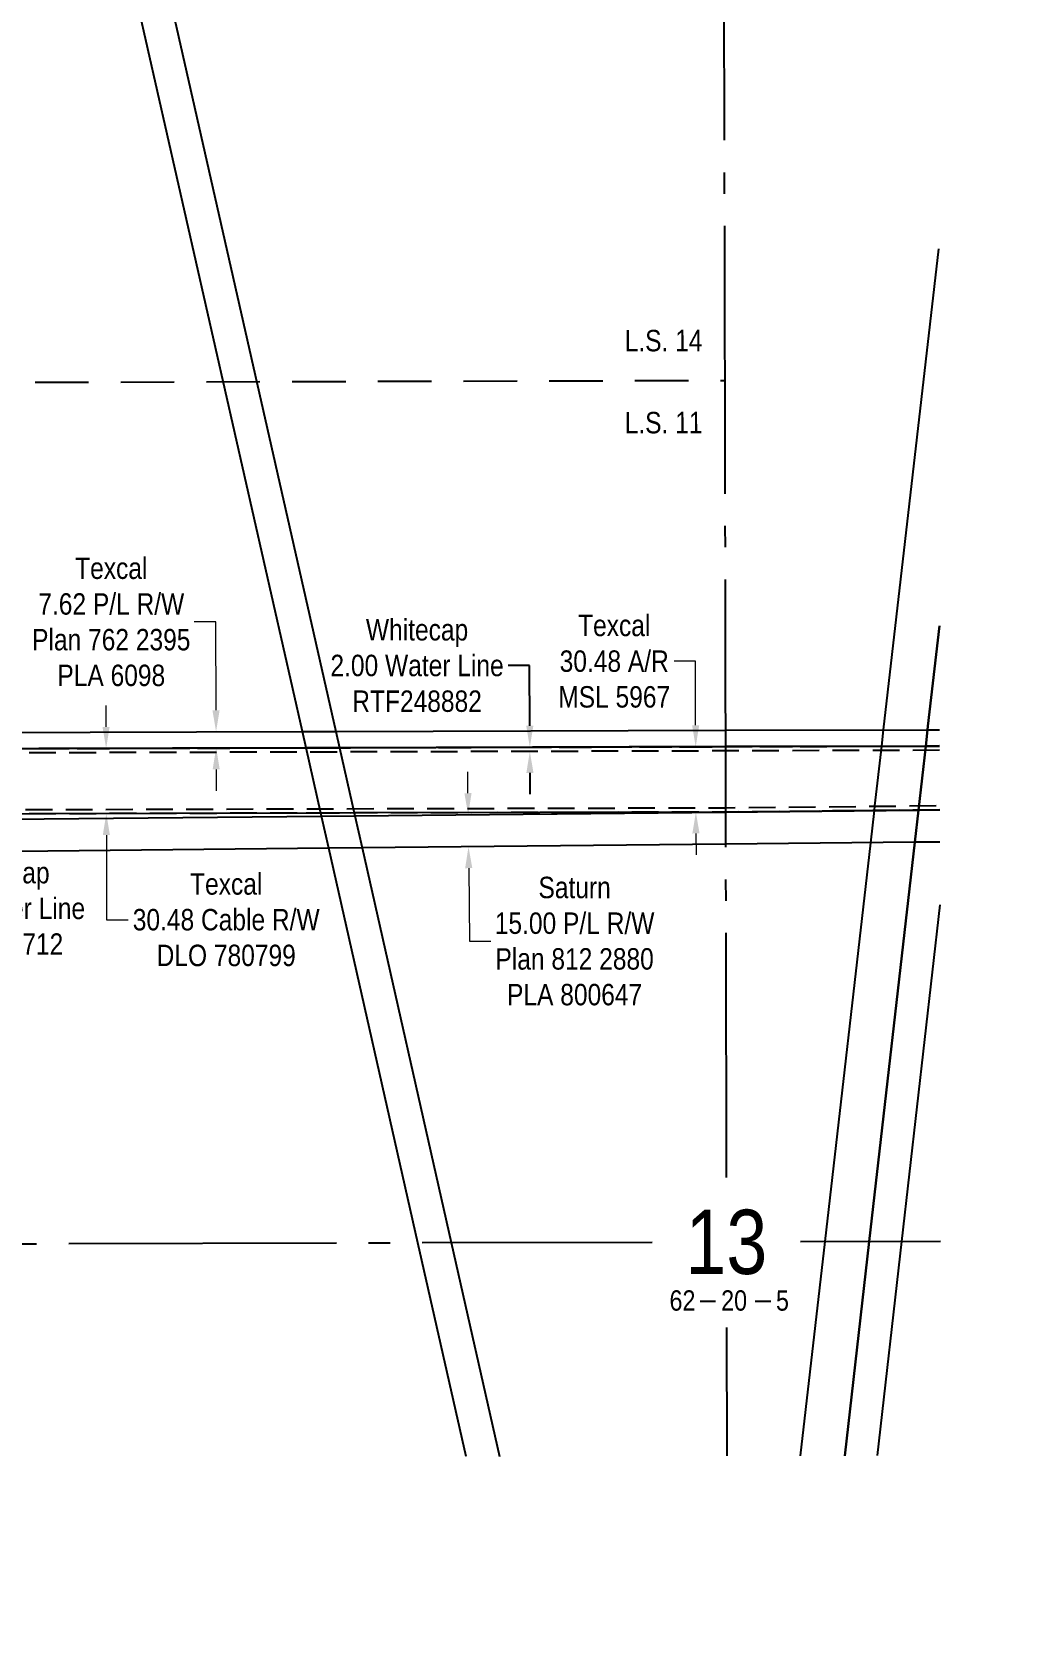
# Model space of a CAD drawing. Extents: x 506297 to 510567, y 6023715 to 6027460.
# Drawn here: x 508521 to 508981, y 6023755 to 6024507 of the extents above; entities that cross this region are included whole.
import ezdxf
from ezdxf.enums import TextEntityAlignment as Align

# ---------------------------------------------------------------- set-up
doc = ezdxf.new("R2010")
doc.units = 0
doc.header["$LTSCALE"] = 5
doc.header["$PDMODE"] = 34
doc.header["$PDSIZE"] = 0.05
for name, pattern in [('foc-ACCESSROAD', [3.75, 2.5, -1.25]), ('foc-LSD', [8, 5, -3]), ('foc-QUARTERLINE', [33, 25, -3, 2, -3])]:
    doc.linetypes.add(name, pattern=pattern)
doc.layers.get('Defpoints').update_dxf_attribs({"color": 9})
for name, color, linetype in [('10', 1, 'Continuous'), ('9', 3, 'Continuous'), ('C-RW', 13, 'Continuous'), ('F-AR', 190, 'foc-ACCESSROAD'), ('F-RW', 190, 'Continuous'), ('L-QSEC', 8, 'foc-QUARTERLINE'), ('L-SECLBL', 7, 'Continuous'), ('L-SECQ', 8, 'foc-QUARTERLINE'), ('L-SECTION-LSD', 7, 'foc-LSD'), ('P-TEMP-BLUE', 146, 'Continuous')]:
    doc.layers.add(name, color=color, linetype=linetype)
doc.layers.add('F-AR-T', color=190, linetype='Continuous', lineweight=9)
doc.layers.add('F-RW-T', color=190, linetype='Continuous', lineweight=9)
doc.styles.add('100L', font='ARIALN.TTF', dxfattribs={"height": 11})
doc.styles.add('80CG', font='ARIALN.TTF', dxfattribs={"height": 10})
doc.styles.add('80L', font='ARIALN.TTF', dxfattribs={"height": 10})
doc.styles.add('SIMPLEX', font='ARIALN.TTF')
doc.dimstyles.new('Compass 5 000', dxfattribs={"dimscale": 5, "dimtxt": 9, "dimasz": 2, "dimexe": 0.2, "dimexo": 0.0625, "dimgap": 0.5, "dimtad": 0, "dimtih": 1, "dimtoh": 1, "dimzin": 0, "dimdsep": 46, "dimtxsty": '80CG', "dimcen": 0.1, "dimse1": 1, "dimse2": 1, "dimclrd": 256, "dimclrt": 256, "dimaunit": 1, "dimadec": 4, "dimazin": 0, "dimtfac": 0.06, "dimtofl": 0, "dimtmove": 0, "dimatfit": 1, "dimfxl": 0.2, "dimtolj": 1, "dimtzin": 0, "dimlwd": -1, "dimarcsym": 0})

# ---------------------------------------------------------------- blocks, each defined once
blk = doc.blocks.new('L-SECLBL')
at = {"layer": '9', "color": 7}
for p, q in [((-5.08, -27.83), (-12.29, -27.83)), ((20.7, -27.83), (13.5, -27.83))]:
    blk.add_line(p, q, dxfattribs=at)
at = {"layer": '10', "color": 2, "style": 'SIMPLEX'}
blk.add_attdef('SEC', text='', height=30, dxfattribs=at).set_placement((0, 0), align=Align.MIDDLE)
at = {"layer": '10', "color": 5, "style": '80L'}
blk.add_attdef('RGE', text='', height=9.5, dxfattribs=at).set_placement((3.62, -27.37), align=Align.MIDDLE_CENTER)
blk.add_attdef('TWP', text='', height=9.5, dxfattribs=at).set_placement((-14.43, -27.37), align=Align.MIDDLE_RIGHT)
blk.add_attdef('MER', text='', height=9.5, dxfattribs=at).set_placement((23.17, -27.37), align=Align.MIDDLE_LEFT)
blk = doc.blocks.new('*D716')
at = {"layer": 'Defpoints', "color": 0, "transparency": 16777216}
for p in [(508567.61, 6024172.75), (508555.7, 6024142.24), (508567.7, 6024142.27)]:
    blk.add_point(p, dxfattribs=at)
at = {"layer": 'F-RW-T', "transparency": 16777216}
for p, q in [((508555.59, 6024182.72), (508555.56, 6024192.72)), ((508555.72, 6024132.24), (508555.83, 6024092.69)), ((508555.83, 6024092.69), (508565.83, 6024092.69))]:
    blk.add_line(p, q, dxfattribs=at)
for points in [[(508557.25, 6024182.73), (508553.92, 6024182.72), (508555.61, 6024172.72)], [(508557.39, 6024132.24), (508554.06, 6024132.23), (508555.7, 6024142.24)]]:
    blk.add_solid(points, dxfattribs=at)
at = {"layer": 'F-RW-T', "transparency": 16777216, "insert": (508611.66, 6024092.69), "char_height": 10, "attachment_point": 5, "style": '80CG'}
blk.add_mtext('\\A1;Texcal\\P30.48 Cable R/W\\PDLO 780799', dxfattribs=at)
blk = doc.blocks.new('*D722')
at = {"layer": 'Defpoints', "color": 0, "transparency": 16777216}
for p in [(508736.58, 6024173.22), (508830.79, 6024173.48), (508736.66, 6024142.72)]:
    blk.add_point(p, dxfattribs=at)
at = {"layer": 'F-AR-T', "transparency": 16777216}
for p, q in [((508830.68, 6024213.36), (508820.68, 6024213.36)), ((508830.76, 6024183.48), (508830.68, 6024213.36)), ((508830.9, 6024132.98), (508830.93, 6024122.98))]:
    blk.add_line(p, q, dxfattribs=at)
for points in [[(508832.43, 6024183.49), (508829.1, 6024183.48), (508830.79, 6024173.48)], [(508832.57, 6024132.99), (508829.24, 6024132.98), (508830.87, 6024142.98)]]:
    blk.add_solid(points, dxfattribs=at)
at = {"layer": 'F-AR-T', "transparency": 16777216, "insert": (508792.76, 6024213.36), "char_height": 10, "attachment_point": 5, "style": '80CG'}
blk.add_mtext('\\A1;Texcal\\P30.48 A/R\\PMSL 5967', dxfattribs=at)
blk = doc.blocks.new('*D725')
at = {"layer": 'Defpoints', "color": 0, "transparency": 16777216}
for p in [(508598.22, 6024180.45), (508606.93, 6024180.47), (508598.24, 6024172.84)]:
    blk.add_point(p, dxfattribs=at)
at = {"layer": 'F-RW-T', "transparency": 16777216}
for p, q in [((508606.78, 6024231.72), (508596.78, 6024231.72)), ((508606.9, 6024190.47), (508606.78, 6024231.72)), ((508606.99, 6024162.86), (508607.01, 6024152.86))]:
    blk.add_line(p, q, dxfattribs=at)
for points in [[(508608.57, 6024190.48), (508605.24, 6024190.47), (508606.93, 6024180.47)], [(508608.65, 6024162.87), (508605.32, 6024162.86), (508606.96, 6024172.86)]]:
    blk.add_solid(points, dxfattribs=at)
at = {"layer": 'F-RW-T', "transparency": 16777216, "insert": (508558.02, 6024231.72), "char_height": 10, "attachment_point": 5, "style": '80CG'}
blk.add_mtext('\\A1;Texcal\\P7.62 P/L R/W\\PPlan 762 2395\\PPLA 6098', dxfattribs=at)
blk = doc.blocks.new('*D733')
at = {"layer": 'Defpoints', "color": 0, "transparency": 16777216}
for p in [(508751.81, 6024142.07), (508724.75, 6024126.81), (508751.96, 6024127.08)]:
    blk.add_point(p, dxfattribs=at)
at = {"layer": 'F-RW-T', "transparency": 16777216}
for p, q in [((508724.5, 6024151.8), (508724.4, 6024161.8)), ((508724.85, 6024116.81), (508725.19, 6024082.72)), ((508725.19, 6024082.72), (508735.19, 6024082.72))]:
    blk.add_line(p, q, dxfattribs=at)
for points in [[(508726.17, 6024151.82), (508722.83, 6024151.78), (508724.6, 6024141.8)], [(508726.52, 6024116.83), (508723.18, 6024116.79), (508724.75, 6024126.81)]]:
    blk.add_solid(points, dxfattribs=at)
at = {"layer": 'F-RW-T', "transparency": 16777216, "insert": (508774.27, 6024082.72), "char_height": 10, "attachment_point": 5, "style": '80CG'}
blk.add_mtext('\\A1;Saturn\\P15.00 P/L R/W\\PPlan 812 2880\\PPLA 800647', dxfattribs=at)
blk = doc.blocks.new('*D741')
at = {"layer": 'Defpoints', "color": 0, "transparency": 16777216}
for p in [(508476.05, 6024144.02), (508452.71, 6024141.95), (508476.06, 6024142.02)]:
    blk.add_point(p, dxfattribs=at)
at = {"layer": 'P-TEMP-BLUE', "transparency": 16777216}
for p, q in [((508452.68, 6024153.95), (508452.65, 6024163.95)), ((508452.74, 6024131.95), (508452.83, 6024097.97)), ((508452.83, 6024097.97), (508462.83, 6024097.97))]:
    blk.add_line(p, q, dxfattribs=at)
for points in [[(508454.34, 6024153.96), (508451.01, 6024153.95), (508452.7, 6024143.95)], [(508454.4, 6024131.96), (508451.07, 6024131.95), (508452.71, 6024141.95)]]:
    blk.add_solid(points, dxfattribs=at)
at = {"layer": 'P-TEMP-BLUE', "transparency": 16777216, "insert": (508505.36, 6024097.97), "char_height": 10, "attachment_point": 5, "style": '80CG'}
blk.add_mtext('\\A1;Whitecap\\P2.00 Water Line\\PRTF248712', dxfattribs=at)
blk = doc.blocks.new('*D742')
at = {"layer": 'Defpoints', "color": 0, "transparency": 16777216}
for p in [(508719.3, 6024173.17), (508753.38, 6024173.27), (508719.3, 6024171.17)]:
    blk.add_point(p, dxfattribs=at)
at = {"layer": 'P-TEMP-BLUE', "transparency": 16777216}
for p, q in [((508753.27, 6024211.34), (508743.27, 6024211.34)), ((508753.35, 6024183.27), (508753.27, 6024211.34)), ((508753.41, 6024161.27), (508753.44, 6024151.27))]:
    blk.add_line(p, q, dxfattribs=at)
for points in [[(508755.02, 6024183.27), (508751.68, 6024183.26), (508753.38, 6024173.27)], [(508755.08, 6024161.27), (508751.74, 6024161.26), (508753.38, 6024171.27)]]:
    blk.add_solid(points, dxfattribs=at)
at = {"layer": 'P-TEMP-BLUE', "transparency": 16777216, "insert": (508700.74, 6024211.34), "char_height": 10, "attachment_point": 5, "style": '80CG'}
blk.add_mtext('\\A1;Whitecap\\P2.00 Water Line\\PRTF248882', dxfattribs=at)

msp = doc.modelspace()

# ---------------------------------------------------------------- linework, layer by layer
at = {"layer": 'C-RW'}
for points in [[(508879.746, 6023842.539), (508891.186, 6023942.513), (508912.49, 6024128.693), (508914.207, 6024143.701), (508914.454, 6024145.853), (508917.644, 6024173.727), (508918.515, 6024181.338), (508944.2, 6024405.808)], [(508900.413, 6023842.578), (508911.803, 6023942.567), (508933.029, 6024128.899), (508934.738, 6024143.907), (508938.142, 6024173.787), (508939.008, 6024181.394), (508939.207, 6024183.137), (508944.541, 6024229.959)], [(508944.541, 6024229.954), (508939.207, 6024183.137), (508939.009, 6024181.394), (508938.142, 6024173.785), (508934.738, 6024143.907), (508933.029, 6024128.899), (508911.803, 6023942.567), (508900.413, 6023842.578)]]:
    msp.add_lwpolyline(points, dxfattribs=at)
at = {"layer": 'F-AR', "color": 160, "flags": 128}
for points in [[(508944.655, 6024171.814), (508844.655, 6024171.52), (508664.523, 6024171.02), (508648.917, 6024170.977), (508399.065, 6024170.294), (508384.037, 6024170.253), (508374.026, 6024170.199), (508357.105, 6024170.093), (508334.255, 6024169.958), (508330.401, 6024169.936), (508325.344, 6024169.906), (508325.303, 6024191.373), (508325.274, 6024206.436), (508325.246, 6024221.429), (508325.203, 6024243.985), (508325.184, 6024254.047), (508324.541, 6024591.095), (508324.521, 6024601.602), (508324.457, 6024635.043), (508324.152, 6024650.374), (508323.763, 6024669.91), (508323.454, 6024693.626), (508325.304, 6024745.22), (508325.661, 6024755.18), (508328.42, 6024785.892), (508332.275, 6024816.468), (508337.223, 6024846.887), (508343.258, 6024877.109), (508350.371, 6024907.095), (508357.077, 6024931.441), (508358.554, 6024936.806), (508358.963, 6024938.106), (508364.261, 6024954.957), (508367.797, 6024966.206), (508378.125, 6024995.386), (508415.15, 6024995.356), (508415.335, 6025021.422), (508388.251, 6025021.263), (508401.754, 6025052.156), (508415.102, 6025079.934), (508429.435, 6025107.216), (508444.738, 6025133.967), (508460.988, 6025160.152), (508478.167, 6025185.739), (508496.25, 6025210.694), (508515.215, 6025234.983), (508528.673, 6025251.068), (508533.635, 6025256.933), (508535.044, 6025258.584), (508547.092, 6025272.013), (508553.861, 6025279.432), (508555.701, 6025281.453), (508577.161, 6025303.566), (508599.403, 6025324.898), (508622.382, 6025345.409), (508674.075, 6025389.901), (508722.114, 6025431.25), (508727.891, 6025436.223), (508728.329, 6025436.599), (508740.336, 6025446.934), (508748.881, 6025454.289), (508792.433, 6025491.776), (508803.628, 6025478.749), (508807.535, 6025482.104), (508796.338, 6025495.137), (508841.155, 6025533.715), (508863.278, 6025552.756), (508977.567, 6025651.117)], [(508326.136, 6023754.797), (508325.397, 6024143.418), (508384.153, 6024143.763), (508648.989, 6024144.493), (508844.696, 6024145.001), (508944.703, 6024146.001)], [(508944.707, 6024144.002), (508844.709, 6024143.002), (508648.994, 6024142.494), (508384.161, 6024141.764), (508327.399, 6024141.431), (508328.135, 6023754.793)]]:
    msp.add_lwpolyline(points, dxfattribs=at)
at = {"layer": 'F-AR', "flags": 128}
msp.add_lwpolyline([(508944.707, 6024144.006), (508934.738, 6024143.907), (508844.709, 6024143.002), (508671.405, 6024142.553), (508664.602, 6024142.535), (508655.798, 6024142.512), (508648.994, 6024142.494), (508397.279, 6024141.798), (508384.161, 6024141.762), (508382.248, 6024141.755), (508372.233, 6024141.696), (508357.067, 6024141.607), (508334.217, 6024141.472), (508330.448, 6024141.447), (508327.399, 6024141.431), (508327.341, 6024171.918), (508330.39, 6024171.936), (508334.244, 6024171.958), (508357.093, 6024172.093), (508364.1, 6024172.17), (508374.014, 6024172.21), (508384.029, 6024172.253), (508399.06, 6024172.294), (508648.911, 6024172.977), (508664.518, 6024173.02), (508844.65, 6024173.52), (508938.142, 6024173.787), (508944.649, 6024173.823)], dxfattribs=at)
at = {"layer": 'F-RW'}
for points in [[(508723.664, 6023842.244), (508701.119, 6023941.99), (508659.493, 6024126.159), (508656.113, 6024141.117), (508655.798, 6024142.512), (508648.911, 6024172.977), (508647.191, 6024180.59), (508534.446, 6024678.6)], [(508549.814, 6024679.704), (508662.798, 6024180.632), (508664.518, 6024173.02), (508671.405, 6024142.553), (508671.694, 6024141.272), (508675.076, 6024126.314), (508716.726, 6023942.033), (508739.274, 6023842.274)], [(508944.649, 6024173.823), (508938.142, 6024173.787), (508844.65, 6024173.52), (508664.518, 6024173.02), (508648.911, 6024172.977), (508399.06, 6024172.294), (508384.029, 6024172.253), (508374.014, 6024172.21), (508364.1, 6024172.17), (508364.107, 6024179.81), (508374.462, 6024179.839), (508384.474, 6024179.867), (508399.477, 6024179.862), (508647.191, 6024180.59), (508662.798, 6024180.632), (508844.635, 6024181.134), (508939.008, 6024181.394), (508944.635, 6024181.41)], [(508397.088, 6024138.524), (508656.113, 6024141.117), (508671.694, 6024141.272), (508844.709, 6024143.002), (508934.738, 6024143.907), (508944.707, 6024144.006)], [(508944.707, 6024144.005), (508934.738, 6024143.907), (508844.709, 6024143.002), (508671.405, 6024142.553), (508664.602, 6024142.536), (508655.798, 6024142.512), (508648.994, 6024142.494), (508397.279, 6024141.799)], [(508944.736, 6024129.013), (508933.029, 6024128.899), (508844.738, 6024128.012), (508675.076, 6024126.314), (508659.493, 6024126.159), (508397.041, 6024123.377)], [(508944.793, 6024099.713), (508926.897, 6023942.608), (508915.505, 6023842.606)]]:
    msp.add_lwpolyline(points, dxfattribs=at)
at = {"layer": 'L-QSEC'}
for p, q in [((508843.539, 6024746.568), (508845.039, 6023972.391)), ((508845.175, 6023902.391), (508845.291, 6023842.474))]:
    msp.add_line(p, q, dxfattribs=at)
at = {"layer": 'L-SECQ'}
for p, q in [((508043.143, 6023940.213), (508810.443, 6023942.297)), ((508879.725, 6023942.485), (508945.098, 6023942.663))]:
    msp.add_line(p, q, dxfattribs=at)
at = {"layer": 'L-SECTION-LSD'}
msp.add_line((508042.433, 6024342.3), (508844.318, 6024344.48), dxfattribs=at)

# ---------------------------------------------------------------- block references
at = {"layer": 'L-SECLBL', "color": 2}
msp.add_blockref('L-SECLBL', (508845.098, 6023942.391), dxfattribs=at).add_auto_attribs({'SEC': '13', 'TWP': '62', 'RGE': '20', 'MER': '5'})

# ---------------------------------------------------------------- dimensions: what is measured, and where the dimension line sits
at = {"layer": 'F-AR-T'}
dim = msp.add_linear_dim(base=(508830.79, 6024173.481), p1=(508736.663, 6024142.722), p2=(508736.578, 6024173.22), angle=90.158811, text='Texcal\\P30.48 A/R\\PMSL 5967', dimstyle='Compass 5 000', dxfattribs=at)
dim.commit()
dim.dimension.update_dxf_attribs({"geometry": '*D722', "text_midpoint": (508792.764, 6024213.359), "dimtype": 161})
at = {"layer": 'F-RW-T'}
for base, p1, p2, angle, text, picture, middle in [((508606.933, 6024180.472), (508598.238, 6024172.839), (508598.215, 6024180.446), 90.16839, 'Texcal\\X7.62 P/L R/W\\PPlan 762 2395\\PPLA 6098', '*D725', (508558.017, 6024231.718)), ((508555.697, 6024142.237), (508567.614, 6024172.755), (508567.698, 6024142.27), 270.157773, 'Texcal\\P30.48 Cable R/W\\PDLO 780799', '*D716', (508611.663, 6024092.688)), ((508724.75, 6024126.811), (508751.809, 6024142.073), (508751.959, 6024127.083), 270.573325, 'Saturn\\X15.00 P/L R/W\\PPlan 812 2880\\PPLA 800647', '*D733', (508774.274, 6024082.718))]:
    dim = msp.add_linear_dim(base=base, p1=p1, p2=p2, angle=angle, text=text, dimstyle='Compass 5 000', dxfattribs=at)
    dim.commit()
    dim.dimension.update_dxf_attribs({"geometry": picture, "text_midpoint": middle, "dimtype": 161})
at = {"layer": 'P-TEMP-BLUE', "color": 4}
for base, p1, p2, angle, text, picture, middle in [((508753.378, 6024173.267), (508719.301, 6024171.172), (508719.296, 6024173.172), 90.159066, 'Whitecap\\P2.00 Water Line\\PRTF248882', '*D742', (508700.742, 6024211.343)), ((508452.709, 6024141.953), (508476.05, 6024144.016), (508476.055, 6024142.018), 270.157773, 'Whitecap\\P2.00 Water Line\\PRTF248712', '*D741', (508505.361, 6024097.967))]:
    dim = msp.add_linear_dim(base=base, p1=p1, p2=p2, angle=angle, text=text, dimstyle='Compass 5 000', dxfattribs=at)
    dim.commit()
    dim.dimension.update_dxf_attribs({"geometry": picture, "text_midpoint": middle, "dimtype": 161})

# ---------------------------------------------------------------- next in the draw order: texts
at = {"layer": 'L-SECTION-LSD', "char_height": 10, "attachment_point": 1, "rotation": 0.15575, "style": '100L', "bg_fill": 3, "box_fill_scale": 1.5, "bg_fill_color": 256, "bg_fill_transparency": 0}
for s, width, insert in [('L.S. 14', 36.9982, (508797.628, 6024368.003)), ('L.S. 11', 36.4495, (508797.628, 6024329.719))]:
    msp.add_mtext_dynamic_manual_height_columns(s, width=width, gutter_width=55, heights=[0], dxfattribs=dict(at, insert=insert))

# ---------------------------------------------------------------- next in the draw order: linework, layer by layer
at = {"layer": 'F-AR', "color": 160, "flags": 128}
msp.add_lwpolyline([(508980.642, 6025651.125), (508864.583, 6025551.24), (508842.46, 6025532.199), (508799.157, 6025494.925), (508810.356, 6025481.891), (508803.414, 6025475.929), (508792.221, 6025488.955), (508750.186, 6025452.773), (508741.641, 6025445.418), (508729.633, 6025435.082), (508729.194, 6025434.706), (508723.419, 6025429.735), (508675.379, 6025388.385), (508623.7, 6025343.905), (508600.762, 6025323.43), (508578.572, 6025302.147), (508557.159, 6025280.083), (508555.339, 6025278.084), (508548.575, 6025270.671), (508536.549, 6025257.266), (508535.159, 6025255.638), (508530.204, 6025249.78), (508516.771, 6025233.726), (508497.849, 6025209.491), (508479.807, 6025184.594), (508462.669, 6025159.067), (508446.456, 6025132.943), (508431.189, 6025106.254), (508416.889, 6025079.036), (508403.572, 6025051.323), (508391.211, 6025023.347), (508417.349, 6025023.278), (508417.136, 6024993.355), (508379.538, 6024993.385), (508369.694, 6024965.572), (508366.169, 6024954.357), (508360.871, 6024937.506), (508360.473, 6024936.241), (508359.005, 6024930.91), (508352.309, 6024906.598), (508345.212, 6024876.682), (508339.192, 6024846.531), (508334.255, 6024816.182), (508330.409, 6024785.677), (508327.658, 6024755.054), (508327.303, 6024745.148), (508325.455, 6024693.61), (508325.763, 6024669.95), (508326.152, 6024650.414), (508326.457, 6024635.065), (508326.521, 6024601.606), (508326.541, 6024591.099), (508327.184, 6024254.051), (508327.203, 6024243.989), (508327.246, 6024221.433), (508327.274, 6024206.44), (508327.303, 6024191.377), (508327.341, 6024171.918), (508330.39, 6024171.936), (508334.244, 6024171.958), (508357.093, 6024172.093), (508374.014, 6024172.199), (508384.029, 6024172.253), (508399.06, 6024172.294), (508648.911, 6024172.977), (508664.518, 6024173.02), (508844.65, 6024173.52), (508944.65, 6024173.814)], dxfattribs=at)
at = {"layer": 'F-RW'}
msp.add_lwpolyline([(508326.541, 6024591.099), (508327.184, 6024254.051), (508327.203, 6024243.989), (508327.246, 6024221.433), (508327.274, 6024206.44), (508327.303, 6024191.377), (508327.341, 6024171.918), (508330.39, 6024171.936), (508334.244, 6024171.958), (508357.093, 6024172.093), (508364.1, 6024172.154), (508374.014, 6024172.199), (508384.029, 6024172.253), (508399.06, 6024172.294), (508648.911, 6024172.977), (508664.516, 6024173.021), (508844.65, 6024173.52), (508938.141, 6024173.778), (508944.65, 6024173.814)], dxfattribs=at)

doc.saveas('drawing.dxf')
